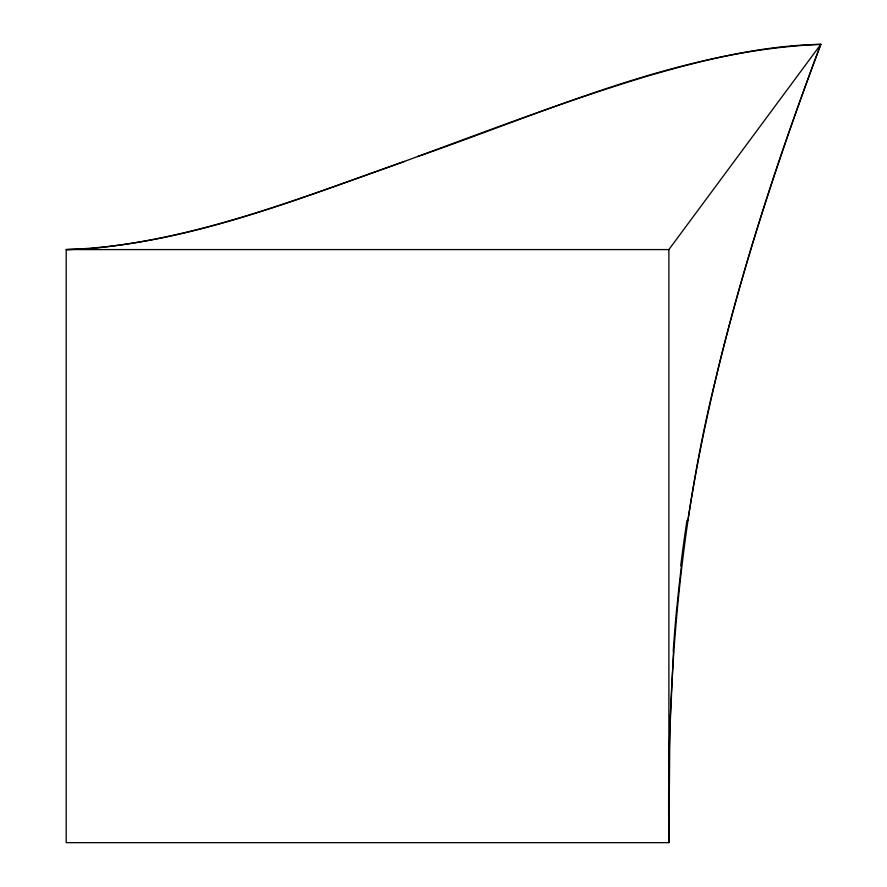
<?xml version="1.0" encoding="UTF-8"?>
<svg xmlns="http://www.w3.org/2000/svg" width="887" height="887" viewBox="0 0 887 887"><rect width="100%" height="100%" fill="white"/><g stroke="black" fill="none" stroke-linecap="round" stroke-linejoin="round"><path stroke-width="1.33" d="M417.555 156.578C548.931 111.008 679.786 50.127 820.808 44.35C779.241 154.759 742.186 267.076 714.955 381.931C677.923 532.455 666.691 687.99 668.887 842.65L66.192 842.65L66.192 249.58C184.019 245.632 294.806 199.93 404.594 161.356M673.521 651.058L669.885 730.101L668.887 842.65L668.887 249.58L820.808 44.35C761.334 45.459 703.214 59.906 646.401 76.415C560.218 102.582 476.175 135.123 391.666 166.102C292.865 201.083 193.178 239.479 87.957 248.815M687.868 520.458C713.081 357.139 762.997 198.777 820.808 44.35L820.697 44.494M85.462 248.992L66.192 249.58L668.887 249.58M673.244 651.025A1258.043 979.403 90 0 1 676.615 609.38M676.714 609.402A1224.027 952.627 90 0 1 681.427 565.961M680.717 565.817A1243.862 968.604 90 0 1 687.004 520.237"/></g></svg>
